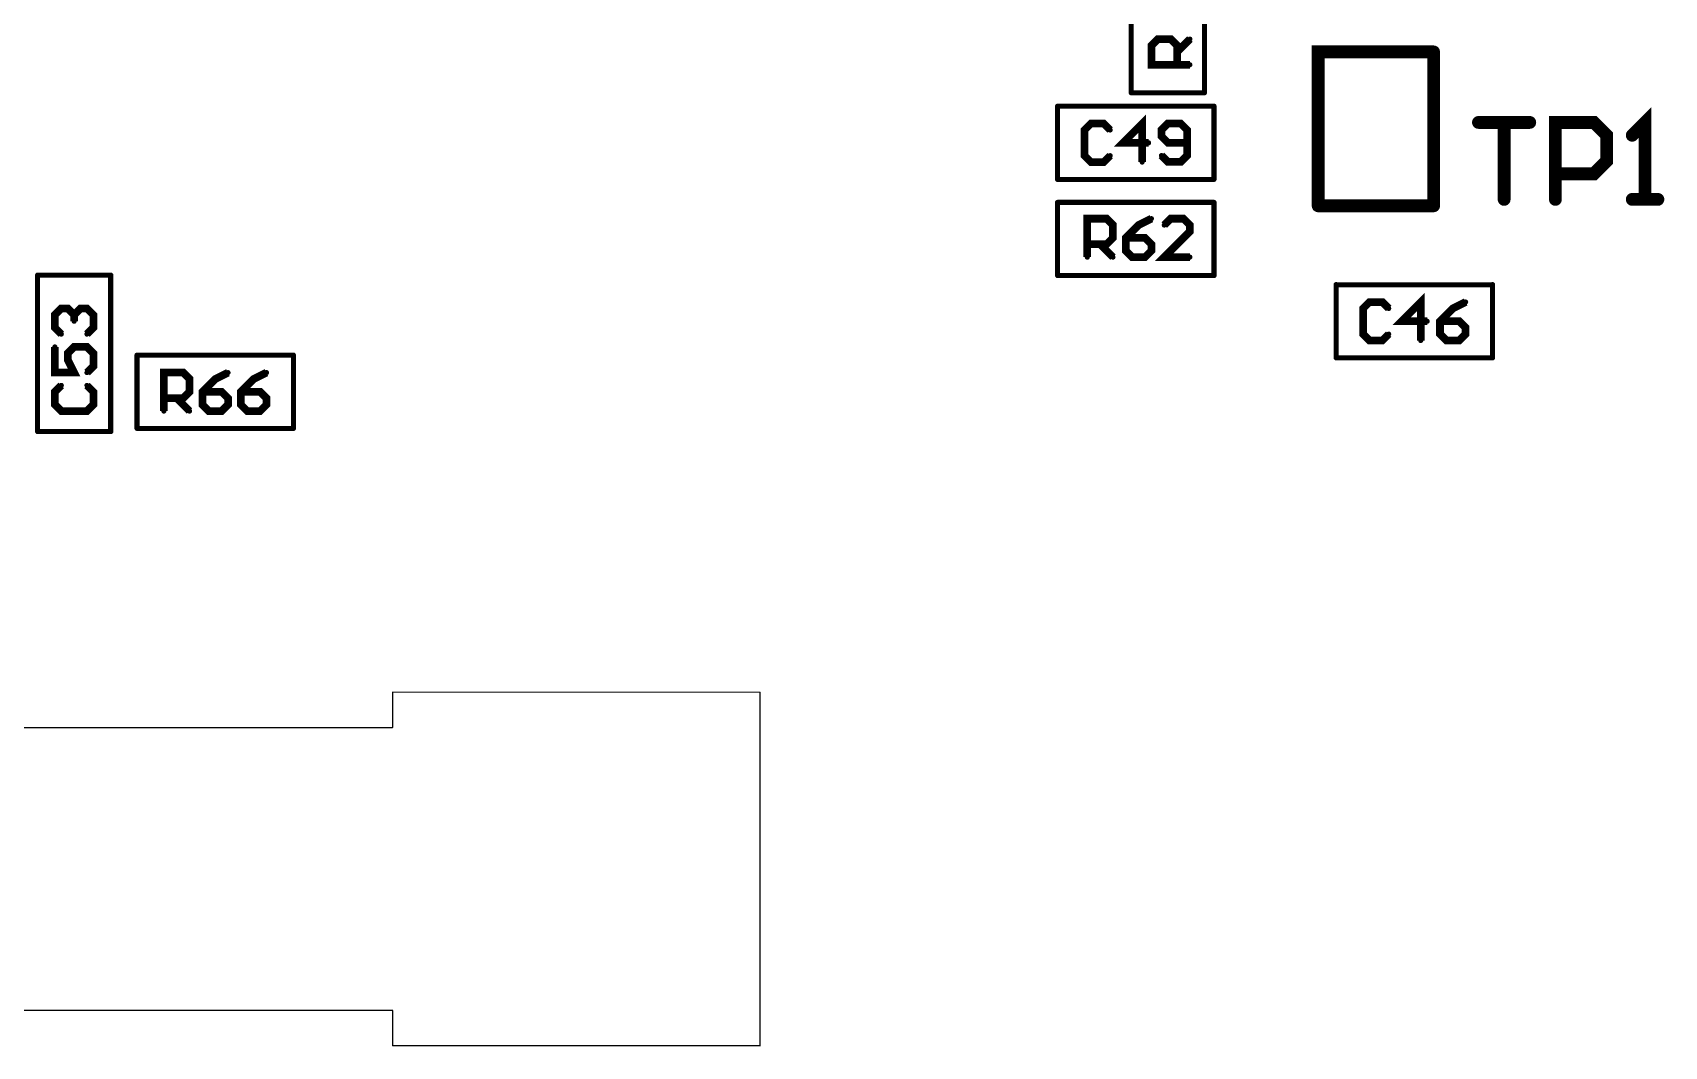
# Model space of a CAD drawing. Extents: x -4.2 to 14.8, y -3.5 to 8.8.
# Drawn here: x 0.005263 to 0.006535, y 0.002295 to 0.003085 of the extents above; entities that cross this region are included whole.
import ezdxf

# ---------------------------------------------------------------- set-up
doc = ezdxf.new("R2010")
doc.units = 0
doc.layers.add('2D_LINE_00', color=1, linetype='CONTINUOUS')

# ---------------------------------------------------------------- blocks, each defined once
blk = doc.blocks.new('SMOOTH_0$00001')
at = {"const_width": 0.00000499}
blk.add_lwpolyline([(-0.0000025, 0, 1), (0.0000025, 0, 1)], format="xyb", close=True, dxfattribs=at)
blk = doc.blocks.new('DRAWING_296')
at = {"layer": '2D_LINE_00', "const_width": 0.00001}
blk.add_lwpolyline([(0, 0), (0.00009, 0)], dxfattribs=at)
at = {"layer": '2D_LINE_00'}
for p in [(0, 0), (0.00009, 0)]:
    blk.add_blockref('SMOOTH_0$00001', p, dxfattribs=at)
blk = doc.blocks.new('DRAWING_297')
at = {"layer": '2D_LINE_00', "const_width": 0.00001}
blk.add_lwpolyline([(0, 0), (0, 0.00012), (0.00009, 0.00012)], dxfattribs=at)
at = {"layer": '2D_LINE_00'}
for p in [(0, 0.00012), (0.00009, 0.00012), (0, 0)]:
    blk.add_blockref('SMOOTH_0$00001', p, dxfattribs=at)
blk = doc.blocks.new('DRAWING_298')
at = {"layer": '2D_LINE_00', "const_width": 0.00001}
blk.add_lwpolyline([(0, 0), (0, 0.00012)], dxfattribs=at)
at = {"layer": '2D_LINE_00'}
for p in [(0, 0.00012), (0, 0)]:
    blk.add_blockref('SMOOTH_0$00001', p, dxfattribs=at)
blk = doc.blocks.new('DRAWING_540')
at = {"layer": '2D_LINE_00', "const_width": 0.00001}
blk.add_lwpolyline([(0, 0), (0.00004, 0), (0.00002, 0), (0.00002, -0.00006)], dxfattribs=at)
at = {"layer": '2D_LINE_00'}
for p in [(0, 0), (0.00002, 0), (0.00004, 0), (0.00002, -0.00006)]:
    blk.add_blockref('SMOOTH_0$00001', p, dxfattribs=at)
blk = doc.blocks.new('DRAWING_541')
at = {"layer": '2D_LINE_00', "const_width": 0.00001}
blk.add_lwpolyline([(0, 0), (0, 0.00006), (0.00003, 0.00006), (0.00004, 0.00005), (0.00004, 0.00003), (0.00003, 0.00002), (0, 0.00002)], dxfattribs=at)
at = {"layer": '2D_LINE_00'}
for p in [(0, 0.00006), (0.00003, 0.00006), (0.00004, 0.00005), (0.00004, 0.00003), (0, 0.00002), (0.00003, 0.00002), (0, 0)]:
    blk.add_blockref('SMOOTH_0$00001', p, dxfattribs=at)
blk = doc.blocks.new('DRAWING_542')
at = {"layer": '2D_LINE_00', "const_width": 0.00001}
blk.add_lwpolyline([(0, 0), (0.00002, 0), (0.00001, 0), (0.00001, 0.00006), (0, 0.00005)], dxfattribs=at)
at = {"layer": '2D_LINE_00'}
for p in [(0.00001, 0.00006), (0, 0.00005), (0, 0), (0.00001, 0), (0.00002, 0)]:
    blk.add_blockref('SMOOTH_0$00001', p, dxfattribs=at)
blk = doc.blocks.new('SMOOTH_0$0000009974')
at = {"const_width": 0.000000499}
blk.add_lwpolyline([(-0.0000002, 0, 1), (0.0000002, 0, 1)], format="xyb", close=True, dxfattribs=at)
blk = doc.blocks.new('DRAWING_566')
at = {"layer": '2D_LINE_00', "const_width": 0.000000997}
blk.add_lwpolyline([(0, 0), (0.0020709, 0)], dxfattribs=at)
at = {"layer": '2D_LINE_00'}
blk.add_blockref('SMOOTH_0$0000009974', (0.0020709, 0), dxfattribs=at)
blk = doc.blocks.new('DRAWING_570')
at = {"layer": '2D_LINE_00', "const_width": 0.000000997}
blk.add_lwpolyline([(0, 0), (0.0000384, -0.0000384), (0.0002864, -0.0000384), (0.0002864, -0.0000108), (0.0023573, -0.0000108)], dxfattribs=at)
at = {"layer": '2D_LINE_00'}
blk.add_blockref('SMOOTH_0$0000009974', (0.0023573, -0.0000108), dxfattribs=at)
blk = doc.blocks.new('DRAWING_571')
at = {"layer": '2D_LINE_00', "const_width": 0.000000997}
blk.add_lwpolyline([(0, 0), (0, 0.0000276)], dxfattribs=at)
at = {"layer": '2D_LINE_00'}
for p in [(0, 0.0000276), (0, 0)]:
    blk.add_blockref('SMOOTH_0$0000009974', p, dxfattribs=at)
blk = doc.blocks.new('DRAWING_572')
at = {"layer": '2D_LINE_00', "const_width": 0.000000997}
blk.add_lwpolyline([(0, 0), (0.0002864, 0), (0.0002864, 0.0002756)], dxfattribs=at)
at = {"layer": '2D_LINE_00'}
for p in [(0.0002864, 0.0002756), (0, 0), (0.0002864, 0)]:
    blk.add_blockref('SMOOTH_0$0000009974', p, dxfattribs=at)
blk = doc.blocks.new('DRAWING_573')
at = {"layer": '2D_LINE_00', "const_width": 0.000000997}
blk.add_lwpolyline([(0, 0), (0.0002864, 0)], dxfattribs=at)
at = {"layer": '2D_LINE_00'}
for p in [(0, 0), (0.0002864, 0)]:
    blk.add_blockref('SMOOTH_0$0000009974', p, dxfattribs=at)
blk = doc.blocks.new('DRAWING_574')
at = {"layer": '2D_LINE_00', "const_width": 0.000000997}
blk.add_lwpolyline([(0, 0), (0, 0.0000276)], dxfattribs=at)
at = {"layer": '2D_LINE_00'}
for p in [(0, 0.0000276), (0, 0)]:
    blk.add_blockref('SMOOTH_0$0000009974', p, dxfattribs=at)
blk = doc.blocks.new('SMOOTH_0$000003937')
at = {"const_width": 0.00000197}
blk.add_lwpolyline([(-0.000001, 0, 1), (0.000001, 0, 1)], format="xyb", close=True, dxfattribs=at)
blk = doc.blocks.new('DRAWING_938')
at = {"layer": '2D_LINE_00', "const_width": 0.00000394}
blk.add_lwpolyline([(0, 0), (0, 0.0000571)], dxfattribs=at)
at = {"layer": '2D_LINE_00'}
for p in [(0, 0.0000571), (0, 0)]:
    blk.add_blockref('SMOOTH_0$000003937', p, dxfattribs=at)
blk = doc.blocks.new('DRAWING_939')
at = {"layer": '2D_LINE_00', "const_width": 0.00000394}
blk.add_lwpolyline([(0, 0), (0, 0.0000571)], dxfattribs=at)
at = {"layer": '2D_LINE_00'}
for p in [(0, 0.0000571), (0, 0)]:
    blk.add_blockref('SMOOTH_0$000003937', p, dxfattribs=at)
blk = doc.blocks.new('DRAWING_940')
at = {"layer": '2D_LINE_00', "const_width": 0.00000394}
blk.add_lwpolyline([(0, 0), (0.000122, 0)], dxfattribs=at)
at = {"layer": '2D_LINE_00'}
for p in [(0, 0), (0.000122, 0)]:
    blk.add_blockref('SMOOTH_0$000003937', p, dxfattribs=at)
blk = doc.blocks.new('DRAWING_941')
at = {"layer": '2D_LINE_00', "const_width": 0.00000394}
blk.add_lwpolyline([(0, 0), (0.000122, 0)], dxfattribs=at)
at = {"layer": '2D_LINE_00'}
for p in [(0, 0), (0.000122, 0)]:
    blk.add_blockref('SMOOTH_0$000003937', p, dxfattribs=at)
blk = doc.blocks.new('DRAWING_949')
at = {"layer": '2D_LINE_00', "const_width": 0.00000394}
blk.add_lwpolyline([(0, 0), (0, 0.0000571)], dxfattribs=at)
at = {"layer": '2D_LINE_00'}
for p in [(0, 0.0000571), (0, 0)]:
    blk.add_blockref('SMOOTH_0$000003937', p, dxfattribs=at)
blk = doc.blocks.new('DRAWING_950')
at = {"layer": '2D_LINE_00', "const_width": 0.00000394}
blk.add_lwpolyline([(0, 0), (0, 0.0000571)], dxfattribs=at)
at = {"layer": '2D_LINE_00'}
for p in [(0, 0.0000571), (0, 0)]:
    blk.add_blockref('SMOOTH_0$000003937', p, dxfattribs=at)
blk = doc.blocks.new('DRAWING_951')
at = {"layer": '2D_LINE_00', "const_width": 0.00000394}
blk.add_lwpolyline([(0, 0), (0.000122, 0)], dxfattribs=at)
at = {"layer": '2D_LINE_00'}
for p in [(0, 0), (0.000122, 0)]:
    blk.add_blockref('SMOOTH_0$000003937', p, dxfattribs=at)
blk = doc.blocks.new('DRAWING_952')
at = {"layer": '2D_LINE_00', "const_width": 0.00000394}
blk.add_lwpolyline([(0, 0), (0.000122, 0)], dxfattribs=at)
at = {"layer": '2D_LINE_00'}
for p in [(0, 0), (0.000122, 0)]:
    blk.add_blockref('SMOOTH_0$000003937', p, dxfattribs=at)
blk = doc.blocks.new('DRAWING_968')
at = {"layer": '2D_LINE_00', "const_width": 0.00000394}
blk.add_lwpolyline([(0, 0), (0.0000571, 0)], dxfattribs=at)
at = {"layer": '2D_LINE_00'}
for p in [(0, 0), (0.0000571, 0)]:
    blk.add_blockref('SMOOTH_0$000003937', p, dxfattribs=at)
blk = doc.blocks.new('DRAWING_970')
at = {"layer": '2D_LINE_00', "const_width": 0.00000394}
blk.add_lwpolyline([(0, 0), (0, 0.000122)], dxfattribs=at)
at = {"layer": '2D_LINE_00'}
for p in [(0, 0.000122), (0, 0)]:
    blk.add_blockref('SMOOTH_0$000003937', p, dxfattribs=at)
blk = doc.blocks.new('DRAWING_971')
at = {"layer": '2D_LINE_00', "const_width": 0.00000394}
blk.add_lwpolyline([(0, 0), (0, 0.000122)], dxfattribs=at)
at = {"layer": '2D_LINE_00'}
for p in [(0, 0.000122), (0, 0)]:
    blk.add_blockref('SMOOTH_0$000003937', p, dxfattribs=at)
blk = doc.blocks.new('DRAWING_990')
at = {"layer": '2D_LINE_00', "const_width": 0.00000394}
blk.add_lwpolyline([(0, 0), (0.0000571, 0)], dxfattribs=at)
at = {"layer": '2D_LINE_00'}
for p in [(0, 0), (0.0000571, 0)]:
    blk.add_blockref('SMOOTH_0$000003937', p, dxfattribs=at)
blk = doc.blocks.new('DRAWING_991')
at = {"layer": '2D_LINE_00', "const_width": 0.00000394}
blk.add_lwpolyline([(0, 0), (0.0000571, 0)], dxfattribs=at)
at = {"layer": '2D_LINE_00'}
for p in [(0, 0), (0.0000571, 0)]:
    blk.add_blockref('SMOOTH_0$000003937', p, dxfattribs=at)
blk = doc.blocks.new('DRAWING_992')
at = {"layer": '2D_LINE_00', "const_width": 0.00000394}
blk.add_lwpolyline([(0, 0), (0, 0.000122)], dxfattribs=at)
at = {"layer": '2D_LINE_00'}
for p in [(0, 0.000122), (0, 0)]:
    blk.add_blockref('SMOOTH_0$000003937', p, dxfattribs=at)
blk = doc.blocks.new('DRAWING_993')
at = {"layer": '2D_LINE_00', "const_width": 0.00000394}
blk.add_lwpolyline([(0, 0), (0, 0.000122)], dxfattribs=at)
at = {"layer": '2D_LINE_00'}
for p in [(0, 0.000122), (0, 0)]:
    blk.add_blockref('SMOOTH_0$000003937', p, dxfattribs=at)
blk = doc.blocks.new('DRAWING_1002')
at = {"layer": '2D_LINE_00', "const_width": 0.00000394}
blk.add_lwpolyline([(0, 0), (0, 0.0000571)], dxfattribs=at)
at = {"layer": '2D_LINE_00'}
for p in [(0, 0.0000571), (0, 0)]:
    blk.add_blockref('SMOOTH_0$000003937', p, dxfattribs=at)
blk = doc.blocks.new('DRAWING_1003')
at = {"layer": '2D_LINE_00', "const_width": 0.00000394}
blk.add_lwpolyline([(0, 0), (0, 0.0000571)], dxfattribs=at)
at = {"layer": '2D_LINE_00'}
for p in [(0, 0.0000571), (0, 0)]:
    blk.add_blockref('SMOOTH_0$000003937', p, dxfattribs=at)
blk = doc.blocks.new('DRAWING_1004')
at = {"layer": '2D_LINE_00', "const_width": 0.00000394}
blk.add_lwpolyline([(0, 0), (0.000122, 0)], dxfattribs=at)
at = {"layer": '2D_LINE_00'}
for p in [(0, 0), (0.000122, 0)]:
    blk.add_blockref('SMOOTH_0$000003937', p, dxfattribs=at)
blk = doc.blocks.new('DRAWING_1005')
at = {"layer": '2D_LINE_00', "const_width": 0.00000394}
blk.add_lwpolyline([(0, 0), (0.000122, 0)], dxfattribs=at)
at = {"layer": '2D_LINE_00'}
for p in [(0, 0), (0.000122, 0)]:
    blk.add_blockref('SMOOTH_0$000003937', p, dxfattribs=at)
blk = doc.blocks.new('DRAWING_1014')
at = {"layer": '2D_LINE_00', "const_width": 0.00000394}
blk.add_lwpolyline([(0, 0), (0, 0.0000571)], dxfattribs=at)
at = {"layer": '2D_LINE_00'}
for p in [(0, 0.0000571), (0, 0)]:
    blk.add_blockref('SMOOTH_0$000003937', p, dxfattribs=at)
blk = doc.blocks.new('DRAWING_1015')
at = {"layer": '2D_LINE_00', "const_width": 0.00000394}
blk.add_lwpolyline([(0, 0), (0, 0.0000571)], dxfattribs=at)
at = {"layer": '2D_LINE_00'}
for p in [(0, 0.0000571), (0, 0)]:
    blk.add_blockref('SMOOTH_0$000003937', p, dxfattribs=at)
blk = doc.blocks.new('DRAWING_1016')
at = {"layer": '2D_LINE_00', "const_width": 0.00000394}
blk.add_lwpolyline([(0, 0), (0.000122, 0)], dxfattribs=at)
at = {"layer": '2D_LINE_00'}
for p in [(0, 0), (0.000122, 0)]:
    blk.add_blockref('SMOOTH_0$000003937', p, dxfattribs=at)
blk = doc.blocks.new('DRAWING_1017')
at = {"layer": '2D_LINE_00', "const_width": 0.00000394}
blk.add_lwpolyline([(0, 0), (0.000122, 0)], dxfattribs=at)
at = {"layer": '2D_LINE_00'}
for p in [(0, 0), (0.000122, 0)]:
    blk.add_blockref('SMOOTH_0$000003937', p, dxfattribs=at)
blk = doc.blocks.new('DRAWING_1292')
at = {"layer": '2D_LINE_00', "const_width": 0.00000601}
blk.add_lwpolyline([(0, 0), (0, 0.00003), (0.000015, 0.00003), (0.00002, 0.000025), (0.00002, 0.000015), (0.000015, 0.00001), (0, 0.00001)], dxfattribs=at)
at = {"layer": '2D_LINE_00'}
for p in [(0, 0.00003), (0.000015, 0.00003), (0.00002, 0.000025), (0.00002, 0.000015), (0, 0.00001), (0, 0), (0.000015, 0.00001)]:
    blk.add_blockref('SMOOTH_0$000003937', p, dxfattribs=at)
blk = doc.blocks.new('DRAWING_1293')
at = {"layer": '2D_LINE_00', "const_width": 0.00000601}
blk.add_lwpolyline([(0, 0), (0.00001, -0.00001)], dxfattribs=at)
at = {"layer": '2D_LINE_00'}
for p in [(0, 0), (0.00001, -0.00001)]:
    blk.add_blockref('SMOOTH_0$000003937', p, dxfattribs=at)
blk = doc.blocks.new('DRAWING_1294')
at = {"layer": '2D_LINE_00', "const_width": 0.00000601}
blk.add_lwpolyline([(0, 0), (-0.00001, -0.000005), (-0.00002, -0.000015), (-0.00002, -0.000025), (-0.000015, -0.00003), (-0.000005, -0.00003), (0, -0.000025), (0, -0.00002), (-0.000005, -0.000015), (-0.00002, -0.000015)], dxfattribs=at)
at = {"layer": '2D_LINE_00'}
for p in [(0, 0), (-0.00001, -0.000005), (-0.00002, -0.000015), (-0.00002, -0.000015), (-0.00002, -0.000025), (-0.000005, -0.000015), (0, -0.00002), (0, -0.000025), (-0.000015, -0.00003), (-0.000005, -0.00003)]:
    blk.add_blockref('SMOOTH_0$000003937', p, dxfattribs=at)
blk = doc.blocks.new('DRAWING_1295')
at = {"layer": '2D_LINE_00', "const_width": 0.00000601}
blk.add_lwpolyline([(0, 0), (-0.00001, -0.000005), (-0.00002, -0.000015), (-0.00002, -0.000025), (-0.000015, -0.00003), (-0.000005, -0.00003), (0, -0.000025), (0, -0.00002), (-0.000005, -0.000015), (-0.00002, -0.000015)], dxfattribs=at)
at = {"layer": '2D_LINE_00'}
for p in [(0, 0), (-0.00001, -0.000005), (-0.00002, -0.000015), (-0.00002, -0.000015), (-0.00002, -0.000025), (-0.000005, -0.000015), (0, -0.00002), (0, -0.000025), (-0.000015, -0.00003), (-0.000005, -0.00003)]:
    blk.add_blockref('SMOOTH_0$000003937', p, dxfattribs=at)
blk = doc.blocks.new('DRAWING_1304')
at = {"layer": '2D_LINE_00', "const_width": 0.00000601}
blk.add_lwpolyline([(0, 0), (0, 0.00003), (0.000015, 0.00003), (0.00002, 0.000025), (0.00002, 0.000015), (0.000015, 0.00001), (0, 0.00001)], dxfattribs=at)
at = {"layer": '2D_LINE_00'}
for p in [(0, 0.00003), (0.000015, 0.00003), (0.00002, 0.000025), (0.00002, 0.000015), (0, 0.00001), (0, 0), (0.000015, 0.00001)]:
    blk.add_blockref('SMOOTH_0$000003937', p, dxfattribs=at)
blk = doc.blocks.new('DRAWING_1305')
at = {"layer": '2D_LINE_00', "const_width": 0.00000601}
blk.add_lwpolyline([(0, 0), (0.00001, -0.00001)], dxfattribs=at)
at = {"layer": '2D_LINE_00'}
for p in [(0, 0), (0.00001, -0.00001)]:
    blk.add_blockref('SMOOTH_0$000003937', p, dxfattribs=at)
blk = doc.blocks.new('DRAWING_1306')
at = {"layer": '2D_LINE_00', "const_width": 0.00000601}
blk.add_lwpolyline([(0, 0), (-0.00001, -0.000005), (-0.00002, -0.000015), (-0.00002, -0.000025), (-0.000015, -0.00003), (-0.000005, -0.00003), (0, -0.000025), (0, -0.00002), (-0.000005, -0.000015), (-0.00002, -0.000015)], dxfattribs=at)
at = {"layer": '2D_LINE_00'}
for p in [(0, 0), (-0.00001, -0.000005), (-0.00002, -0.000015), (-0.00002, -0.000015), (-0.00002, -0.000025), (-0.000005, -0.000015), (0, -0.00002), (0, -0.000025), (-0.000015, -0.00003), (-0.000005, -0.00003)]:
    blk.add_blockref('SMOOTH_0$000003937', p, dxfattribs=at)
blk = doc.blocks.new('DRAWING_1307')
at = {"layer": '2D_LINE_00', "const_width": 0.00000601}
blk.add_lwpolyline([(0, 0), (-0.00002, 0), (0, 0.00002), (0, 0.000025), (-0.000005, 0.00003), (-0.000015, 0.00003), (-0.00002, 0.000025)], dxfattribs=at)
at = {"layer": '2D_LINE_00'}
for p in [(-0.00002, 0.000025), (-0.000015, 0.00003), (-0.000005, 0.00003), (0, 0.000025), (0, 0.00002), (-0.00002, 0), (0, 0)]:
    blk.add_blockref('SMOOTH_0$000003937', p, dxfattribs=at)
blk = doc.blocks.new('DRAWING_1325')
at = {"layer": '2D_LINE_00', "const_width": 0.00000601}
blk.add_lwpolyline([(0, 0), (-0.00003, 0), (-0.00003, 0.000015), (-0.000025, 0.00002), (-0.000015, 0.00002), (-0.00001, 0.000015), (-0.00001, 0)], dxfattribs=at)
at = {"layer": '2D_LINE_00'}
for p in [(-0.00003, 0.000015), (-0.000025, 0.00002), (-0.000015, 0.00002), (-0.00001, 0.000015), (-0.00003, 0), (-0.00001, 0), (0, 0)]:
    blk.add_blockref('SMOOTH_0$000003937', p, dxfattribs=at)
blk = doc.blocks.new('DRAWING_1326')
at = {"layer": '2D_LINE_00', "const_width": 0.00000601}
blk.add_lwpolyline([(0, 0), (0.00001, 0.00001)], dxfattribs=at)
at = {"layer": '2D_LINE_00'}
for p in [(0, 0), (0.00001, 0.00001)]:
    blk.add_blockref('SMOOTH_0$000003937', p, dxfattribs=at)
blk = doc.blocks.new('DRAWING_1347')
at = {"layer": '2D_LINE_00', "const_width": 0.00000601}
blk.add_lwpolyline([(0, 0), (-0.000005, -0.000005), (-0.000005, -0.000015), (0, -0.00002), (0.00002, -0.00002), (0.000025, -0.000015), (0.000025, -0.000005), (0.00002, 0)], dxfattribs=at)
at = {"layer": '2D_LINE_00'}
for p in [(0, 0), (0.00002, 0), (-0.000005, -0.000005), (0.000025, -0.000005), (-0.000005, -0.000015), (0, -0.00002), (0.00002, -0.00002), (0.000025, -0.000015)]:
    blk.add_blockref('SMOOTH_0$000003937', p, dxfattribs=at)
blk = doc.blocks.new('DRAWING_1348')
at = {"layer": '2D_LINE_00', "const_width": 0.00000601}
blk.add_lwpolyline([(0, 0), (0, -0.00002), (0.000015, -0.00002), (0.00001, -0.00001), (0.00001, -0.000005), (0.000015, 0), (0.000025, 0), (0.00003, -0.000005), (0.00003, -0.000015), (0.000025, -0.00002)], dxfattribs=at)
at = {"layer": '2D_LINE_00'}
for p in [(0, 0), (0.000015, 0), (0.000025, 0), (0.00001, -0.000005), (0.00001, -0.00001), (0.00003, -0.000005), (0, -0.00002), (0.000015, -0.00002), (0.000025, -0.00002), (0.00003, -0.000015)]:
    blk.add_blockref('SMOOTH_0$000003937', p, dxfattribs=at)
blk = doc.blocks.new('DRAWING_1349')
at = {"layer": '2D_LINE_00', "const_width": 0.00000601}
blk.add_lwpolyline([(0, 0), (-0.000005, 0.000005), (-0.000005, 0.000015), (0, 0.00002), (0.000005, 0.00002), (0.00001, 0.000015), (0.00001, 0.00001), (0.00001, 0.000015), (0.000015, 0.00002), (0.00002, 0.00002), (0.000025, 0.000015), (0.000025, 0.000005), (0.00002, 0)], dxfattribs=at)
at = {"layer": '2D_LINE_00'}
for p in [(-0.000005, 0.000015), (0, 0.00002), (0.000005, 0.00002), (0.00001, 0.000015), (0.00001, 0.000015), (0.000015, 0.00002), (0.00002, 0.00002), (0.000025, 0.000015), (-0.000005, 0.000005), (0, 0), (0.00001, 0.00001), (0.00002, 0), (0.000025, 0.000005)]:
    blk.add_blockref('SMOOTH_0$000003937', p, dxfattribs=at)
blk = doc.blocks.new('DRAWING_1356')
at = {"layer": '2D_LINE_00', "const_width": 0.00000601}
blk.add_lwpolyline([(0, 0), (-0.000005, 0.000005), (-0.000015, 0.000005), (-0.00002, 0), (-0.00002, -0.00002), (-0.000015, -0.000025), (-0.000005, -0.000025), (0, -0.00002)], dxfattribs=at)
at = {"layer": '2D_LINE_00'}
for p in [(-0.00002, 0), (-0.000015, 0.000005), (-0.000005, 0.000005), (0, 0), (-0.00002, -0.00002), (-0.000015, -0.000025), (-0.000005, -0.000025), (0, -0.00002)]:
    blk.add_blockref('SMOOTH_0$000003937', p, dxfattribs=at)
blk = doc.blocks.new('DRAWING_1357')
at = {"layer": '2D_LINE_00', "const_width": 0.00000601}
blk.add_lwpolyline([(0, 0), (0, 0.00003), (-0.000015, 0.000015), (0.000005, 0.000015)], dxfattribs=at)
at = {"layer": '2D_LINE_00'}
for p in [(0, 0.00003), (-0.000015, 0.000015), (0.000005, 0.000015), (0, 0)]:
    blk.add_blockref('SMOOTH_0$000003937', p, dxfattribs=at)
blk = doc.blocks.new('DRAWING_1358')
at = {"layer": '2D_LINE_00', "const_width": 0.00000601}
blk.add_lwpolyline([(0, 0), (0.000005, -0.000005), (0.000015, -0.000005), (0.00002, 0), (0.00002, 0.00002), (0.000015, 0.000025), (0.000005, 0.000025), (0, 0.00002), (0, 0.000015), (0.000005, 0.00001), (0.00002, 0.00001)], dxfattribs=at)
at = {"layer": '2D_LINE_00'}
for p in [(0.000005, 0.000025), (0.000015, 0.000025), (0, 0.00002), (0, 0.000015), (0.00002, 0.00002), (0, 0), (0.000005, 0.00001), (0.00002, 0.00001), (0.00002, 0), (0.000005, -0.000005), (0.000015, -0.000005)]:
    blk.add_blockref('SMOOTH_0$000003937', p, dxfattribs=at)
blk = doc.blocks.new('DRAWING_1366')
at = {"layer": '2D_LINE_00', "const_width": 0.00000601}
blk.add_lwpolyline([(0, 0), (-0.000005, 0.000005), (-0.000015, 0.000005), (-0.00002, 0), (-0.00002, -0.00002), (-0.000015, -0.000025), (-0.000005, -0.000025), (0, -0.00002)], dxfattribs=at)
at = {"layer": '2D_LINE_00'}
for p in [(-0.00002, 0), (-0.000015, 0.000005), (-0.000005, 0.000005), (0, 0), (-0.00002, -0.00002), (-0.000015, -0.000025), (-0.000005, -0.000025), (0, -0.00002)]:
    blk.add_blockref('SMOOTH_0$000003937', p, dxfattribs=at)
blk = doc.blocks.new('DRAWING_1367')
at = {"layer": '2D_LINE_00', "const_width": 0.00000601}
blk.add_lwpolyline([(0, 0), (0, 0.00003), (-0.000015, 0.000015), (0.000005, 0.000015)], dxfattribs=at)
at = {"layer": '2D_LINE_00'}
for p in [(0, 0.00003), (-0.000015, 0.000015), (0.000005, 0.000015), (0, 0)]:
    blk.add_blockref('SMOOTH_0$000003937', p, dxfattribs=at)
blk = doc.blocks.new('DRAWING_1368')
at = {"layer": '2D_LINE_00', "const_width": 0.00000601}
blk.add_lwpolyline([(0, 0), (-0.00001, -0.000005), (-0.00002, -0.000015), (-0.00002, -0.000025), (-0.000015, -0.00003), (-0.000005, -0.00003), (0, -0.000025), (0, -0.00002), (-0.000005, -0.000015), (-0.00002, -0.000015)], dxfattribs=at)
at = {"layer": '2D_LINE_00'}
for p in [(0, 0), (-0.00001, -0.000005), (-0.00002, -0.000015), (-0.00002, -0.000015), (-0.00002, -0.000025), (-0.000005, -0.000015), (0, -0.00002), (0, -0.000025), (-0.000015, -0.00003), (-0.000005, -0.00003)]:
    blk.add_blockref('SMOOTH_0$000003937', p, dxfattribs=at)

msp = doc.modelspace()

# ---------------------------------------------------------------- block references
for name, p in [('DRAWING_970', (0.0061192, 0.0030381)), ('DRAWING_971', (0.0061763, 0.0030381)), ('DRAWING_1325', (0.006165, 0.00306)), ('DRAWING_1326', (0.006155, 0.00307)), ('DRAWING_297', (0.006265, 0.00295)), ('DRAWING_298', (0.006355, 0.00295)), ('DRAWING_1003', (0.0060618, 0.0029706)), ('DRAWING_1005', (0.0060618, 0.0030277)), ('DRAWING_968', (0.0061192, 0.0030381)), ('DRAWING_1002', (0.0061838, 0.0029706)), ('DRAWING_1356', (0.0061028, 0.0030091)), ('DRAWING_1357', (0.0061278, 0.0029841)), ('DRAWING_1358', (0.0061428, 0.0029892)), ('DRAWING_540', (0.00639, 0.003015)), ('DRAWING_541', (0.00645, 0.002955)), ('DRAWING_542', (0.0065099, 0.002955)), ('DRAWING_1004', (0.0060618, 0.0029706)), ('DRAWING_949', (0.0060618, 0.0028956)), ('DRAWING_951', (0.0060618, 0.0029527)), ('DRAWING_950', (0.0061838, 0.0028956)), ('DRAWING_296', (0.006265, 0.00295)), ('DRAWING_1304', (0.006085, 0.00291)), ('DRAWING_1306', (0.006135, 0.00294)), ('DRAWING_1307', (0.006165, 0.00291)), ('DRAWING_1305', (0.006095, 0.00292)), ('DRAWING_991', (0.0052665, 0.002896)), ('DRAWING_992', (0.0052665, 0.002774)), ('DRAWING_993', (0.0053235, 0.002774)), ('DRAWING_952', (0.0060618, 0.0028956)), ('DRAWING_1014', (0.006279, 0.0028315)), ('DRAWING_1016', (0.006279, 0.0028885)), ('DRAWING_1015', (0.006401, 0.0028315)), ('DRAWING_1366', (0.00632, 0.00287)), ('DRAWING_1367', (0.006345, 0.002845)), ('DRAWING_1368', (0.00638, 0.002875)), ('DRAWING_1349', (0.005285, 0.00285)), ('DRAWING_1348', (0.00528, 0.00284)), ('DRAWING_939', (0.005344, 0.0027765)), ('DRAWING_941', (0.005344, 0.0028335)), ('DRAWING_938', (0.005466, 0.0027765)), ('DRAWING_1017', (0.006279, 0.0028315)), ('DRAWING_1347', (0.005285, 0.00281)), ('DRAWING_1292', (0.005365, 0.00279)), ('DRAWING_1294', (0.005415, 0.00282)), ('DRAWING_1295', (0.005445, 0.00282)), ('DRAWING_1293', (0.005375, 0.0028)), ('DRAWING_990', (0.0052665, 0.002774)), ('DRAWING_940', (0.005344, 0.0027765)), ('DRAWING_572', (0.0055433, 0.0022953)), ('DRAWING_573', (0.0055433, 0.0025709)), ('DRAWING_574', (0.0055433, 0.0025433)), ('DRAWING_566', (0.0034724, 0.0025433)), ('DRAWING_570', (0.003186, 0.0023336)), ('DRAWING_571', (0.0055433, 0.0022953))]:
    msp.add_blockref(name, p)

doc.saveas('drawing.dxf')
